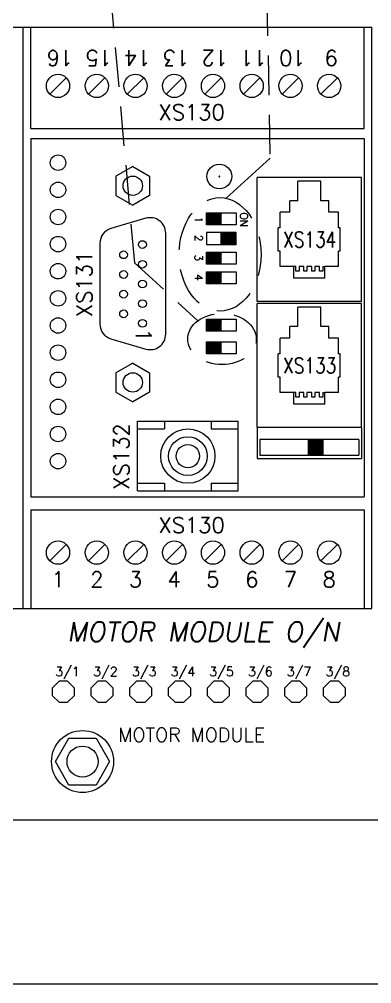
# Model space of a CAD drawing. Extents: x -2993 to 3661, y -4147 to -1441.
# Drawn here: x -628.9 to -583.4, y -1643.5 to -1519.1 of the extents above; entities that cross this region are included whole.
import ezdxf
from ezdxf.enums import TextEntityAlignment as Align

# ---------------------------------------------------------------- set-up
doc = ezdxf.new("R2010")
doc.units = 0
doc.header["$LTSCALE"] = 0.1
doc.header["$MEASUREMENT"] = 0
doc.linetypes.add('DASHED', pattern=[19.05, 12.7, -6.35])
doc.layers.get('0').update_dxf_attribs({"linetype": 'CONTINUOUS'})
for name, color, linetype in [('20', 7, 'CONTINUOUS'), ('21', 7, 'CONTINUOUS'), ('LAYOUT', 7, 'CONTINUOUS'), ('MONTAGEPLAAT', 230, 'CONTINUOUS'), ('MOTMODULE', 7, 'CONTINUOUS')]:
    doc.layers.add(name, color=color, linetype=linetype)
doc.styles.get("Standard").update_dxf_attribs({"font": 'simplex.shx'})

msp = doc.modelspace()

# ---------------------------------------------------------------- linework, layer by layer
at = {"lineweight": 13}
for p, q in [((-624.22, -1614.89), (-622.47, -1611.86)), ((-618.97, -1611.86), (-617.22, -1614.89)), ((-622.47, -1617.92), (-624.22, -1614.89)), ((-617.22, -1614.89), (-618.97, -1617.92)), ((-618.97, -1617.92), (-622.47, -1617.92))]:
    msp.add_line(p, q, dxfattribs=at)
at = {"color": 7, "lineweight": 13}
msp.add_line((-622.47, -1611.86), (-618.97, -1611.86), dxfattribs=at)
msp.add_lwpolyline([(-847.8, -1643.55), (-399.9, -1643.55), (-399.9, -1441.43), (-847.8, -1441.43)], close=True, dxfattribs=at)
at = {"lineweight": 13}
msp.add_circle((-620.72, -1614.89), 4, dxfattribs=at)
at = {"layer": '20', "lineweight": 13}
msp.add_circle((-620.72, -1614.89), 2, dxfattribs=at)
at = {"layer": '21', "color": 7, "lineweight": 13}
for p, q in [((-624.6, -1605.38), (-623.71, -1604.49)), ((-623.71, -1604.49), (-622.69, -1604.49)), ((-622.69, -1604.49), (-621.8, -1605.38)), ((-619.6, -1605.38), (-618.71, -1604.49)), ((-618.71, -1604.49), (-617.69, -1604.49)), ((-617.69, -1604.49), (-616.8, -1605.38)), ((-614.6, -1605.38), (-613.71, -1604.49)), ((-613.71, -1604.49), (-612.69, -1604.49)), ((-612.69, -1604.49), (-611.8, -1605.38)), ((-609.6, -1605.38), (-608.71, -1604.49)), ((-608.71, -1604.49), (-607.69, -1604.49)), ((-607.69, -1604.49), (-606.8, -1605.38)), ((-604.6, -1605.38), (-603.71, -1604.49)), ((-603.71, -1604.49), (-602.69, -1604.49)), ((-602.69, -1604.49), (-601.8, -1605.38)), ((-599.6, -1605.38), (-598.71, -1604.49)), ((-598.71, -1604.49), (-597.69, -1604.49)), ((-597.69, -1604.49), (-596.8, -1605.38)), ((-594.6, -1605.38), (-593.71, -1604.49)), ((-593.71, -1604.49), (-592.69, -1604.49)), ((-592.69, -1604.49), (-591.8, -1605.38)), ((-589.6, -1605.38), (-588.71, -1604.49)), ((-588.71, -1604.49), (-587.69, -1604.49)), ((-587.69, -1604.49), (-586.8, -1605.38)), ((-624.6, -1606.4), (-624.6, -1605.38)), ((-621.8, -1605.38), (-621.8, -1606.4)), ((-619.6, -1606.4), (-619.6, -1605.38)), ((-616.8, -1605.38), (-616.8, -1606.4)), ((-614.6, -1606.4), (-614.6, -1605.38)), ((-611.8, -1605.38), (-611.8, -1606.4)), ((-609.6, -1606.4), (-609.6, -1605.38)), ((-606.8, -1605.38), (-606.8, -1606.4)), ((-604.6, -1606.4), (-604.6, -1605.38)), ((-601.8, -1605.38), (-601.8, -1606.4)), ((-599.6, -1606.4), (-599.6, -1605.38)), ((-596.8, -1605.38), (-596.8, -1606.4)), ((-594.6, -1606.4), (-594.6, -1605.38)), ((-591.8, -1605.38), (-591.8, -1606.4)), ((-589.6, -1606.4), (-589.6, -1605.38)), ((-586.8, -1605.38), (-586.8, -1606.4)), ((-623.71, -1607.29), (-624.6, -1606.4)), ((-622.69, -1607.29), (-623.71, -1607.29)), ((-621.8, -1606.4), (-622.69, -1607.29)), ((-618.71, -1607.29), (-619.6, -1606.4)), ((-617.69, -1607.29), (-618.71, -1607.29)), ((-616.8, -1606.4), (-617.69, -1607.29)), ((-613.71, -1607.29), (-614.6, -1606.4)), ((-612.69, -1607.29), (-613.71, -1607.29)), ((-611.8, -1606.4), (-612.69, -1607.29)), ((-608.71, -1607.29), (-609.6, -1606.4)), ((-607.69, -1607.29), (-608.71, -1607.29)), ((-606.8, -1606.4), (-607.69, -1607.29)), ((-603.71, -1607.29), (-604.6, -1606.4)), ((-602.69, -1607.29), (-603.71, -1607.29)), ((-601.8, -1606.4), (-602.69, -1607.29)), ((-598.71, -1607.29), (-599.6, -1606.4)), ((-597.69, -1607.29), (-598.71, -1607.29)), ((-596.8, -1606.4), (-597.69, -1607.29)), ((-593.71, -1607.29), (-594.6, -1606.4)), ((-592.69, -1607.29), (-593.71, -1607.29)), ((-591.8, -1606.4), (-592.69, -1607.29)), ((-588.71, -1607.29), (-589.6, -1606.4)), ((-587.69, -1607.29), (-588.71, -1607.29)), ((-586.8, -1606.4), (-587.69, -1607.29))]:
    msp.add_line(p, q, dxfattribs=at)
at = {"layer": 'LAYOUT', "color": 7, "linetype": 'DASHED', "lineweight": 13, "ltscale": 4}
for p, q in [((-620.55, -1477.26), (-614.02, -1550.54)), ((-597.52, -1485.74), (-596.51, -1537.06)), ((-614.02, -1550.54), (-605.82, -1558.04))]:
    msp.add_line(p, q, dxfattribs=at)
at = {"layer": 'LAYOUT', "color": 7, "lineweight": 13, "ltscale": 4}
msp.add_line((-596.51, -1537.06), (-602.19, -1542.23), dxfattribs=at)
at = {"layer": 'LAYOUT', "color": 7, "lineweight": 13}
for p, q in [((-584.69, -1539.54), (-598.19, -1539.54)), ((-598.19, -1555.54), (-598.19, -1539.54)), ((-592.94, -1542.54), (-592.94, -1540.04)), ((-589.94, -1540.04), (-592.94, -1540.04)), ((-589.94, -1542.54), (-589.94, -1540.04)), ((-584.69, -1555.54), (-584.69, -1539.54)), ((-593.94, -1544.04), (-593.94, -1542.54)), ((-592.94, -1542.54), (-593.94, -1542.54)), ((-588.94, -1542.54), (-589.94, -1542.54)), ((-588.94, -1544.04), (-588.94, -1542.54)), ((-593.94, -1544.04), (-595.19, -1544.04)), ((-595.19, -1546.04), (-595.19, -1544.04)), ((-587.69, -1544.04), (-588.94, -1544.04)), ((-587.69, -1546.04), (-587.69, -1544.04)), ((-595.19, -1546.04), (-595.44, -1546.04)), ((-595.44, -1549.04), (-595.44, -1546.04)), ((-587.44, -1546.04), (-587.69, -1546.04)), ((-587.44, -1549.04), (-587.44, -1546.04)), ((-595.19, -1549.04), (-595.44, -1549.04)), ((-595.19, -1551.04), (-595.19, -1549.04)), ((-587.69, -1551.04), (-587.69, -1549.04)), ((-587.44, -1549.04), (-587.69, -1549.04)), ((-593.44, -1551.04), (-595.19, -1551.04)), ((-593.44, -1552.54), (-593.44, -1551.04)), ((-593.17, -1551.04), (-593.44, -1551.04)), ((-589.71, -1551.04), (-589.44, -1551.04)), ((-589.44, -1552.54), (-589.44, -1551.04)), ((-587.69, -1551.04), (-589.44, -1551.04)), ((-589.44, -1552.54), (-593.44, -1552.54)), ((-584.69, -1555.54), (-598.19, -1555.54)), ((-598.19, -1571.79), (-598.19, -1555.79)), ((-584.69, -1555.79), (-598.19, -1555.79)), ((-592.94, -1558.79), (-592.94, -1556.29)), ((-589.94, -1556.29), (-592.94, -1556.29)), ((-589.94, -1558.79), (-589.94, -1556.29)), ((-584.69, -1571.79), (-584.69, -1555.79)), ((-592.94, -1558.79), (-593.94, -1558.79)), ((-593.94, -1560.29), (-593.94, -1558.79)), ((-588.94, -1558.79), (-589.94, -1558.79)), ((-588.94, -1560.29), (-588.94, -1558.79)), ((-593.94, -1560.29), (-595.19, -1560.29)), ((-595.19, -1562.29), (-595.19, -1560.29)), ((-587.69, -1560.29), (-588.94, -1560.29)), ((-587.69, -1562.29), (-587.69, -1560.29)), ((-595.19, -1562.29), (-595.44, -1562.29)), ((-595.44, -1565.29), (-595.44, -1562.29)), ((-587.44, -1562.29), (-587.69, -1562.29)), ((-587.44, -1565.29), (-587.44, -1562.29)), ((-595.19, -1565.29), (-595.44, -1565.29)), ((-595.19, -1567.29), (-595.19, -1565.29)), ((-587.69, -1567.29), (-587.69, -1565.29)), ((-587.44, -1565.29), (-587.69, -1565.29)), ((-593.44, -1567.29), (-595.19, -1567.29)), ((-593.17, -1567.29), (-593.44, -1567.29)), ((-593.44, -1568.79), (-593.44, -1567.29)), ((-589.71, -1567.29), (-589.44, -1567.29)), ((-589.44, -1568.79), (-589.44, -1567.29)), ((-587.69, -1567.29), (-589.44, -1567.29)), ((-589.44, -1568.79), (-593.44, -1568.79)), ((-613.62, -1570.99), (-600.62, -1570.99)), ((-613.62, -1579.99), (-613.62, -1570.99)), ((-610.12, -1570.99), (-610.12, -1571.99)), ((-604.12, -1570.99), (-604.12, -1571.99)), ((-600.62, -1579.99), (-600.62, -1570.99)), ((-613.62, -1571.99), (-610.12, -1571.99)), ((-604.12, -1571.99), (-600.62, -1571.99)), ((-584.69, -1571.79), (-598.19, -1571.79)), ((-598.19, -1571.79), (-598.19, -1575.79)), ((-584.69, -1571.79), (-584.69, -1575.79)), ((-591.55, -1573.42), (-591.47, -1573.34)), ((-591.55, -1573.6), (-591.29, -1573.34)), ((-591.55, -1573.77), (-591.11, -1573.34)), ((-591.55, -1573.95), (-590.94, -1573.34)), ((-591.55, -1574.13), (-590.76, -1573.34)), ((-591.55, -1574.3), (-590.58, -1573.34)), ((-591.55, -1574.48), (-590.41, -1573.34)), ((-591.55, -1574.66), (-590.23, -1573.34)), ((-591.55, -1574.83), (-590.05, -1573.34)), ((-591.55, -1575.01), (-589.88, -1573.34)), ((-591.55, -1575.19), (-589.7, -1573.34)), ((-589.65, -1575.3), (-591.55, -1573.4)), ((-591.55, -1575.36), (-589.65, -1573.46)), ((-589.77, -1575.36), (-591.55, -1573.57)), ((-589.65, -1575.13), (-591.44, -1573.34)), ((-591.37, -1575.36), (-589.65, -1573.64)), ((-589.65, -1574.95), (-591.26, -1573.34)), ((-589.65, -1574.77), (-591.08, -1573.34)), ((-589.65, -1574.6), (-590.91, -1573.34)), ((-589.65, -1574.42), (-590.73, -1573.34)), ((-589.65, -1574.24), (-590.55, -1573.34)), ((-589.65, -1574.07), (-590.38, -1573.34)), ((-589.65, -1573.89), (-590.2, -1573.34)), ((-589.65, -1573.71), (-590.02, -1573.34)), ((-589.65, -1573.54), (-589.85, -1573.34)), ((-589.65, -1573.36), (-589.67, -1573.34)), ((-589.94, -1575.36), (-591.55, -1573.75)), ((-590.12, -1575.36), (-591.55, -1573.93)), ((-590.3, -1575.36), (-591.55, -1574.1)), ((-590.47, -1575.36), (-591.55, -1574.28)), ((-590.65, -1575.36), (-591.55, -1574.46)), ((-590.83, -1575.36), (-591.55, -1574.64)), ((-591, -1575.36), (-591.55, -1574.81)), ((-591.18, -1575.36), (-591.55, -1574.99)), ((-591.19, -1575.36), (-589.65, -1573.81)), ((-591.02, -1575.36), (-589.65, -1573.99)), ((-590.84, -1575.36), (-589.65, -1574.17)), ((-590.66, -1575.36), (-589.65, -1574.34)), ((-590.49, -1575.36), (-589.65, -1574.52)), ((-590.31, -1575.36), (-589.65, -1574.7)), ((-590.13, -1575.36), (-589.65, -1574.87)), ((-598.19, -1575.79), (-584.69, -1575.79)), ((-591.36, -1575.36), (-591.55, -1575.17)), ((-591.53, -1575.36), (-591.55, -1575.34)), ((-589.96, -1575.36), (-589.65, -1575.05)), ((-589.78, -1575.36), (-589.65, -1575.23)), ((-613.62, -1578.99), (-610.12, -1578.99)), ((-610.12, -1578.99), (-610.12, -1579.99)), ((-604.12, -1578.99), (-604.12, -1579.99)), ((-604.12, -1578.99), (-600.62, -1578.99)), ((-613.62, -1579.99), (-600.62, -1579.99))]:
    msp.add_line(p, q, dxfattribs=at)
at = {"layer": 'LAYOUT', "color": 7, "linetype": 'Continuous', "lineweight": 13}
for p, q in [((-604.71, -1545.64), (-604.71, -1544.12)), ((-603.62, -1544.12), (-604.71, -1545.21)), ((-603.8, -1544.12), (-604.71, -1545.03)), ((-603.97, -1544.12), (-604.71, -1544.85)), ((-604.15, -1544.12), (-604.71, -1544.68)), ((-604.33, -1544.12), (-604.71, -1544.5)), ((-604.5, -1544.12), (-604.71, -1544.32)), ((-604.68, -1544.12), (-604.71, -1544.15)), ((-604.71, -1544.12), (-600.9, -1544.12)), ((-604.71, -1544.13), (-603.56, -1545.27)), ((-603.56, -1544.24), (-604.71, -1545.38)), ((-604.71, -1544.31), (-603.56, -1545.45)), ((-603.56, -1544.42), (-604.71, -1545.56)), ((-604.71, -1544.48), (-603.56, -1545.63)), ((-604.71, -1544.66), (-603.72, -1545.64)), ((-604.71, -1544.84), (-603.9, -1545.64)), ((-604.71, -1545.01), (-604.08, -1545.64)), ((-603.56, -1544.59), (-604.61, -1545.64)), ((-604.54, -1544.12), (-603.56, -1545.1)), ((-603.56, -1544.77), (-604.44, -1545.64)), ((-604.36, -1544.12), (-603.56, -1544.92)), ((-603.56, -1544.95), (-604.26, -1545.64)), ((-604.19, -1544.12), (-603.56, -1544.74)), ((-603.56, -1545.12), (-604.08, -1545.64)), ((-604.01, -1544.12), (-603.56, -1544.57)), ((-603.83, -1544.12), (-603.56, -1544.39)), ((-603.66, -1544.12), (-603.56, -1544.21)), ((-602.91, -1544.12), (-603.56, -1544.77)), ((-603.09, -1544.12), (-603.56, -1544.59)), ((-603.26, -1544.12), (-603.56, -1544.42)), ((-603.44, -1544.12), (-603.56, -1544.24)), ((-602.8, -1544.19), (-603.56, -1544.95)), ((-603.56, -1544.21), (-602.8, -1544.97)), ((-602.8, -1544.36), (-603.56, -1545.12)), ((-603.56, -1544.39), (-602.8, -1545.15)), ((-602.8, -1544.54), (-603.56, -1545.3)), ((-603.56, -1544.57), (-602.8, -1545.33)), ((-602.8, -1544.72), (-603.56, -1545.48)), ((-603.56, -1544.74), (-602.8, -1545.5)), ((-603.56, -1544.92), (-602.84, -1545.64)), ((-603.56, -1545.1), (-603.02, -1545.64)), ((-602.8, -1544.89), (-603.55, -1545.64)), ((-603.48, -1544.12), (-602.8, -1544.8)), ((-602.8, -1545.07), (-603.37, -1545.64)), ((-603.3, -1544.12), (-602.8, -1544.62)), ((-603.13, -1544.12), (-602.8, -1544.44)), ((-602.95, -1544.12), (-602.8, -1544.27)), ((-602.8, -1545.64), (-602.8, -1544.12)), ((-600.9, -1544.12), (-600.9, -1545.64)), ((-604.71, -1545.19), (-604.25, -1545.64)), ((-604.71, -1545.37), (-604.43, -1545.64)), ((-604.71, -1545.54), (-604.61, -1545.64)), ((-600.9, -1545.64), (-604.71, -1545.64)), ((-603.56, -1545.3), (-603.9, -1545.64)), ((-603.56, -1545.48), (-603.73, -1545.64)), ((-603.56, -1545.27), (-603.19, -1545.64)), ((-603.56, -1545.45), (-603.37, -1545.64)), ((-603.56, -1545.63), (-603.55, -1545.64)), ((-602.8, -1545.25), (-603.2, -1545.64)), ((-602.8, -1545.42), (-603.02, -1545.64)), ((-602.8, -1545.6), (-602.84, -1545.64)), ((-604.71, -1546.66), (-604.71, -1548.18)), ((-600.9, -1546.66), (-604.71, -1546.66)), ((-602.8, -1548.18), (-602.8, -1546.66)), ((-602.12, -1546.66), (-602.8, -1547.34)), ((-602.3, -1546.66), (-602.8, -1547.16)), ((-602.48, -1546.66), (-602.8, -1546.98)), ((-602.65, -1546.66), (-602.8, -1546.81)), ((-602.8, -1546.73), (-602.04, -1547.49)), ((-602.04, -1546.75), (-602.8, -1547.51)), ((-602.8, -1546.9), (-602.04, -1547.66)), ((-602.04, -1546.93), (-602.8, -1547.69)), ((-602.8, -1547.08), (-602.04, -1547.84)), ((-602.04, -1547.11), (-602.8, -1547.87)), ((-602.8, -1547.26), (-602.04, -1548.02)), ((-602.04, -1547.28), (-602.8, -1548.04)), ((-602.8, -1547.43), (-602.05, -1548.18)), ((-602.8, -1547.61), (-602.23, -1548.18)), ((-602.04, -1547.46), (-602.76, -1548.18)), ((-602.69, -1546.66), (-602.04, -1547.31)), ((-602.51, -1546.66), (-602.04, -1547.13)), ((-602.34, -1546.66), (-602.04, -1546.96)), ((-602.16, -1546.66), (-602.04, -1546.78)), ((-601.06, -1546.66), (-602.04, -1547.64)), ((-601.24, -1546.66), (-602.04, -1547.46)), ((-601.42, -1546.66), (-602.04, -1547.28)), ((-601.59, -1546.66), (-602.04, -1547.11)), ((-601.77, -1546.66), (-602.04, -1546.93)), ((-601.95, -1546.66), (-602.04, -1546.75)), ((-600.9, -1546.67), (-602.04, -1547.81)), ((-602.04, -1546.78), (-600.9, -1547.92)), ((-600.9, -1546.85), (-602.04, -1547.99)), ((-602.04, -1546.96), (-600.9, -1548.1)), ((-600.9, -1547.02), (-602.04, -1548.17)), ((-602.04, -1547.13), (-600.99, -1548.18)), ((-602.04, -1547.31), (-601.17, -1548.18)), ((-602.04, -1547.49), (-601.34, -1548.18)), ((-601.98, -1546.66), (-600.9, -1547.75)), ((-600.9, -1547.2), (-601.88, -1548.18)), ((-601.81, -1546.66), (-600.9, -1547.57)), ((-600.9, -1547.38), (-601.7, -1548.18)), ((-601.63, -1546.66), (-600.9, -1547.39)), ((-600.9, -1547.55), (-601.52, -1548.18)), ((-601.45, -1546.66), (-600.9, -1547.22)), ((-601.28, -1546.66), (-600.9, -1547.04)), ((-601.1, -1546.66), (-600.9, -1546.86)), ((-600.92, -1546.66), (-600.9, -1546.69)), ((-600.9, -1548.18), (-600.9, -1546.66)), ((-604.71, -1548.18), (-600.9, -1548.18)), ((-602.8, -1547.79), (-602.4, -1548.18)), ((-602.8, -1547.96), (-602.58, -1548.18)), ((-602.8, -1548.14), (-602.76, -1548.18)), ((-602.04, -1547.64), (-602.59, -1548.18)), ((-602.04, -1547.81), (-602.41, -1548.18)), ((-602.04, -1547.99), (-602.23, -1548.18)), ((-602.04, -1548.17), (-602.06, -1548.18)), ((-602.04, -1547.66), (-601.52, -1548.18)), ((-602.04, -1547.84), (-601.7, -1548.18)), ((-602.04, -1548.02), (-601.87, -1548.18)), ((-600.9, -1547.73), (-601.35, -1548.18)), ((-600.9, -1547.91), (-601.17, -1548.18)), ((-600.9, -1548.08), (-600.99, -1548.18)), ((-604.71, -1550.72), (-604.71, -1549.2)), ((-603.62, -1549.2), (-604.71, -1550.29)), ((-603.8, -1549.2), (-604.71, -1550.11)), ((-603.97, -1549.2), (-604.71, -1549.93)), ((-604.15, -1549.2), (-604.71, -1549.76)), ((-604.33, -1549.2), (-604.71, -1549.58)), ((-604.5, -1549.2), (-604.71, -1549.4)), ((-604.68, -1549.2), (-604.71, -1549.23)), ((-604.71, -1549.2), (-600.9, -1549.2)), ((-604.71, -1549.21), (-603.56, -1550.35)), ((-603.56, -1549.32), (-604.71, -1550.46)), ((-604.71, -1549.39), (-603.56, -1550.53)), ((-603.56, -1549.5), (-604.71, -1550.64)), ((-604.71, -1549.56), (-603.56, -1550.71)), ((-604.71, -1549.74), (-603.72, -1550.72)), ((-604.71, -1549.92), (-603.9, -1550.72)), ((-604.71, -1550.09), (-604.08, -1550.72)), ((-603.56, -1549.67), (-604.61, -1550.72)), ((-604.54, -1549.2), (-603.56, -1550.18)), ((-603.56, -1549.85), (-604.44, -1550.72)), ((-604.36, -1549.2), (-603.56, -1550)), ((-603.56, -1550.03), (-604.26, -1550.72)), ((-604.19, -1549.2), (-603.56, -1549.82)), ((-604.01, -1549.2), (-603.56, -1549.65)), ((-603.83, -1549.2), (-603.56, -1549.47)), ((-603.66, -1549.2), (-603.56, -1549.29)), ((-602.91, -1549.2), (-603.56, -1549.85)), ((-603.09, -1549.2), (-603.56, -1549.67)), ((-603.26, -1549.2), (-603.56, -1549.5)), ((-603.44, -1549.2), (-603.56, -1549.32)), ((-602.8, -1549.27), (-603.56, -1550.03)), ((-603.56, -1549.29), (-602.8, -1550.05)), ((-602.8, -1549.44), (-603.56, -1550.2)), ((-603.56, -1549.47), (-602.8, -1550.23)), ((-602.8, -1549.62), (-603.56, -1550.38)), ((-603.56, -1549.65), (-602.8, -1550.41)), ((-602.8, -1549.8), (-603.56, -1550.56)), ((-603.56, -1549.82), (-602.8, -1550.58)), ((-603.56, -1550), (-602.84, -1550.72)), ((-602.8, -1549.97), (-603.55, -1550.72)), ((-603.48, -1549.2), (-602.8, -1549.88)), ((-603.3, -1549.2), (-602.8, -1549.7)), ((-603.13, -1549.2), (-602.8, -1549.52)), ((-602.95, -1549.2), (-602.8, -1549.35)), ((-602.8, -1550.72), (-602.8, -1549.2)), ((-600.9, -1549.2), (-600.9, -1550.72)), ((-604.71, -1550.27), (-604.25, -1550.72)), ((-604.71, -1550.45), (-604.43, -1550.72)), ((-604.71, -1550.62), (-604.61, -1550.72)), ((-600.9, -1550.72), (-604.71, -1550.72)), ((-603.56, -1550.2), (-604.08, -1550.72)), ((-603.56, -1550.38), (-603.9, -1550.72)), ((-603.56, -1550.56), (-603.73, -1550.72)), ((-603.56, -1550.18), (-603.02, -1550.72)), ((-603.56, -1550.35), (-603.19, -1550.72)), ((-603.56, -1550.53), (-603.37, -1550.72)), ((-603.56, -1550.71), (-603.55, -1550.72)), ((-602.8, -1550.15), (-603.37, -1550.72)), ((-602.8, -1550.33), (-603.2, -1550.72)), ((-602.8, -1550.5), (-603.02, -1550.72)), ((-602.8, -1550.68), (-602.84, -1550.72)), ((-593.17, -1551.63), (-593.17, -1551.04)), ((-592.76, -1551.04), (-592.76, -1551.63)), ((-592.15, -1551.04), (-592.76, -1551.04)), ((-592.15, -1551.63), (-592.15, -1551.04)), ((-591.13, -1551.04), (-591.74, -1551.04)), ((-591.74, -1551.04), (-591.74, -1551.63)), ((-591.13, -1551.63), (-591.13, -1551.04)), ((-590.12, -1551.04), (-590.73, -1551.04)), ((-590.73, -1551.04), (-590.73, -1551.63)), ((-590.12, -1551.63), (-590.12, -1551.04)), ((-589.71, -1551.04), (-589.71, -1551.63)), ((-604.71, -1553.26), (-604.71, -1551.74)), ((-603.62, -1551.74), (-604.71, -1552.83)), ((-603.8, -1551.74), (-604.71, -1552.65)), ((-603.97, -1551.74), (-604.71, -1552.47)), ((-604.15, -1551.74), (-604.71, -1552.3)), ((-604.33, -1551.74), (-604.71, -1552.12)), ((-604.5, -1551.74), (-604.71, -1551.94)), ((-604.68, -1551.74), (-604.71, -1551.77)), ((-604.71, -1551.74), (-600.9, -1551.74)), ((-604.71, -1551.75), (-603.56, -1552.89)), ((-603.56, -1551.86), (-604.71, -1553)), ((-604.71, -1551.93), (-603.56, -1553.07)), ((-603.56, -1552.04), (-604.71, -1553.18)), ((-604.71, -1552.1), (-603.56, -1553.25)), ((-604.71, -1552.28), (-603.72, -1553.26)), ((-604.71, -1552.46), (-603.9, -1553.26)), ((-603.56, -1552.21), (-604.61, -1553.26)), ((-604.54, -1551.74), (-603.56, -1552.72)), ((-603.56, -1552.39), (-604.44, -1553.26)), ((-604.36, -1551.74), (-603.56, -1552.54)), ((-603.56, -1552.57), (-604.26, -1553.26)), ((-604.19, -1551.74), (-603.56, -1552.36)), ((-604.01, -1551.74), (-603.56, -1552.19)), ((-603.83, -1551.74), (-603.56, -1552.01)), ((-603.66, -1551.74), (-603.56, -1551.83)), ((-602.91, -1551.74), (-603.56, -1552.39)), ((-603.09, -1551.74), (-603.56, -1552.21)), ((-603.26, -1551.74), (-603.56, -1552.04)), ((-603.44, -1551.74), (-603.56, -1551.86)), ((-602.8, -1551.81), (-603.56, -1552.57)), ((-603.56, -1551.83), (-602.8, -1552.59)), ((-602.8, -1551.98), (-603.56, -1552.74)), ((-603.56, -1552.01), (-602.8, -1552.77)), ((-602.8, -1552.16), (-603.56, -1552.92)), ((-603.56, -1552.19), (-602.8, -1552.95)), ((-602.8, -1552.34), (-603.56, -1553.1)), ((-603.56, -1552.36), (-602.8, -1553.12)), ((-603.56, -1552.54), (-602.84, -1553.26)), ((-602.8, -1552.51), (-603.55, -1553.26)), ((-603.48, -1551.74), (-602.8, -1552.42)), ((-603.3, -1551.74), (-602.8, -1552.24)), ((-603.13, -1551.74), (-602.8, -1552.06)), ((-602.95, -1551.74), (-602.8, -1551.89)), ((-602.8, -1553.26), (-602.8, -1551.74)), ((-600.9, -1551.74), (-600.9, -1553.26)), ((-592.76, -1551.63), (-593.17, -1551.63)), ((-591.74, -1551.63), (-592.15, -1551.63)), ((-590.73, -1551.63), (-591.13, -1551.63)), ((-589.71, -1551.63), (-590.12, -1551.63)), ((-604.71, -1552.63), (-604.08, -1553.26)), ((-604.71, -1552.81), (-604.25, -1553.26)), ((-604.71, -1552.99), (-604.43, -1553.26)), ((-604.71, -1553.16), (-604.61, -1553.26)), ((-600.9, -1553.26), (-604.71, -1553.26)), ((-603.56, -1552.74), (-604.08, -1553.26)), ((-603.56, -1552.92), (-603.9, -1553.26)), ((-603.56, -1553.1), (-603.73, -1553.26)), ((-603.56, -1552.72), (-603.02, -1553.26)), ((-603.56, -1552.89), (-603.19, -1553.26)), ((-603.56, -1553.07), (-603.37, -1553.26)), ((-603.56, -1553.25), (-603.55, -1553.26)), ((-602.8, -1552.69), (-603.37, -1553.26)), ((-602.8, -1552.87), (-603.2, -1553.26)), ((-602.8, -1553.04), (-603.02, -1553.26)), ((-602.8, -1553.22), (-602.84, -1553.26)), ((-604.71, -1557.83), (-600.9, -1557.83)), ((-603.62, -1557.83), (-604.71, -1558.92)), ((-603.8, -1557.83), (-604.71, -1558.75)), ((-603.98, -1557.83), (-604.71, -1558.57)), ((-604.15, -1557.83), (-604.71, -1558.39)), ((-604.33, -1557.83), (-604.71, -1558.22)), ((-604.51, -1557.83), (-604.71, -1558.04)), ((-604.68, -1557.83), (-604.71, -1557.86)), ((-604.71, -1559.36), (-604.71, -1557.83)), ((-604.71, -1557.85), (-603.57, -1558.99)), ((-603.57, -1557.96), (-604.71, -1559.1)), ((-604.71, -1558.02), (-603.57, -1559.17)), ((-603.57, -1558.13), (-604.71, -1559.28)), ((-604.71, -1558.2), (-603.57, -1559.34)), ((-604.71, -1558.38), (-603.73, -1559.36)), ((-604.71, -1558.55), (-603.9, -1559.36)), ((-604.71, -1558.73), (-604.08, -1559.36)), ((-603.57, -1558.31), (-604.62, -1559.36)), ((-604.55, -1557.83), (-603.57, -1558.81)), ((-603.57, -1558.49), (-604.44, -1559.36)), ((-604.37, -1557.83), (-603.57, -1558.64)), ((-603.57, -1558.66), (-604.26, -1559.36)), ((-604.19, -1557.83), (-603.57, -1558.46)), ((-604.01, -1557.83), (-603.57, -1558.28)), ((-603.84, -1557.83), (-603.57, -1558.11)), ((-603.66, -1557.83), (-603.57, -1557.93)), ((-602.92, -1557.83), (-603.57, -1558.49)), ((-603.09, -1557.83), (-603.57, -1558.31)), ((-603.27, -1557.83), (-603.57, -1558.13)), ((-603.45, -1557.83), (-603.57, -1557.96)), ((-602.81, -1557.9), (-603.57, -1558.66)), ((-603.57, -1557.93), (-602.81, -1558.69)), ((-602.81, -1558.08), (-603.57, -1558.84)), ((-603.57, -1558.11), (-602.81, -1558.87)), ((-602.81, -1558.26), (-603.57, -1559.02)), ((-603.57, -1558.28), (-602.81, -1559.04)), ((-602.81, -1558.43), (-603.57, -1559.19)), ((-603.57, -1558.46), (-602.81, -1559.22)), ((-603.57, -1558.64), (-602.84, -1559.36)), ((-603.57, -1558.81), (-603.02, -1559.36)), ((-602.81, -1558.61), (-603.56, -1559.36)), ((-603.48, -1557.83), (-602.81, -1558.51)), ((-602.81, -1558.79), (-603.38, -1559.36)), ((-603.31, -1557.83), (-602.81, -1558.34)), ((-603.13, -1557.83), (-602.81, -1558.16)), ((-602.95, -1557.83), (-602.81, -1557.98)), ((-602.81, -1559.36), (-602.81, -1557.83)), ((-600.9, -1557.83), (-600.9, -1559.36)), ((-604.71, -1558.91), (-604.26, -1559.36)), ((-604.71, -1559.08), (-604.44, -1559.36)), ((-604.71, -1559.26), (-604.61, -1559.36)), ((-600.9, -1559.36), (-604.71, -1559.36)), ((-603.57, -1558.84), (-604.09, -1559.36)), ((-603.57, -1559.02), (-603.91, -1559.36)), ((-603.57, -1559.19), (-603.73, -1559.36)), ((-603.57, -1558.99), (-603.2, -1559.36)), ((-603.57, -1559.17), (-603.37, -1559.36)), ((-603.57, -1559.34), (-603.55, -1559.36)), ((-602.81, -1558.96), (-603.2, -1559.36)), ((-602.81, -1559.14), (-603.02, -1559.36)), ((-602.81, -1559.32), (-602.85, -1559.36)), ((-604.71, -1560.76), (-600.9, -1560.76)), ((-603.62, -1560.76), (-604.71, -1561.84)), ((-603.8, -1560.76), (-604.71, -1561.67)), ((-603.97, -1560.76), (-604.71, -1561.49)), ((-604.15, -1560.76), (-604.71, -1561.31)), ((-604.33, -1560.76), (-604.71, -1561.14)), ((-604.5, -1560.76), (-604.71, -1560.96)), ((-604.68, -1560.76), (-604.71, -1560.78)), ((-604.71, -1562.28), (-604.71, -1560.76)), ((-604.71, -1560.77), (-603.56, -1561.91)), ((-603.56, -1560.88), (-604.71, -1562.02)), ((-604.71, -1560.94), (-603.56, -1562.09)), ((-603.56, -1561.05), (-604.71, -1562.2)), ((-604.71, -1561.12), (-603.56, -1562.26)), ((-604.71, -1561.3), (-603.72, -1562.28)), ((-603.56, -1561.23), (-604.61, -1562.28)), ((-604.54, -1560.76), (-603.56, -1561.73)), ((-604.36, -1560.76), (-603.56, -1561.56)), ((-604.19, -1560.76), (-603.56, -1561.38)), ((-604.01, -1560.76), (-603.56, -1561.2)), ((-603.83, -1560.76), (-603.56, -1561.03)), ((-603.66, -1560.76), (-603.56, -1560.85)), ((-602.91, -1560.76), (-603.56, -1561.41)), ((-603.09, -1560.76), (-603.56, -1561.23)), ((-603.26, -1560.76), (-603.56, -1561.05)), ((-603.44, -1560.76), (-603.56, -1560.88)), ((-602.8, -1560.82), (-603.56, -1561.58)), ((-603.56, -1560.85), (-602.8, -1561.61)), ((-602.8, -1561), (-603.56, -1561.76)), ((-603.56, -1561.03), (-602.8, -1561.79)), ((-602.8, -1561.18), (-603.56, -1561.94)), ((-603.56, -1561.2), (-602.8, -1561.97)), ((-603.48, -1560.76), (-602.8, -1561.43)), ((-603.3, -1560.76), (-602.8, -1561.26)), ((-603.13, -1560.76), (-602.8, -1561.08)), ((-602.95, -1560.76), (-602.8, -1560.9)), ((-602.8, -1562.28), (-602.8, -1560.76)), ((-600.9, -1560.76), (-600.9, -1562.28)), ((-604.71, -1561.47), (-603.9, -1562.28)), ((-604.71, -1561.65), (-604.08, -1562.28)), ((-604.71, -1561.83), (-604.25, -1562.28)), ((-604.71, -1562), (-604.43, -1562.28)), ((-604.71, -1562.18), (-604.61, -1562.28)), ((-600.9, -1562.28), (-604.71, -1562.28)), ((-603.56, -1561.41), (-604.44, -1562.28)), ((-603.56, -1561.58), (-604.26, -1562.28)), ((-603.56, -1561.76), (-604.08, -1562.28)), ((-603.56, -1561.94), (-603.9, -1562.28)), ((-603.56, -1562.11), (-603.73, -1562.28)), ((-602.8, -1561.35), (-603.56, -1562.11)), ((-603.56, -1561.38), (-602.8, -1562.14)), ((-603.56, -1561.56), (-602.84, -1562.28)), ((-603.56, -1561.73), (-603.02, -1562.28)), ((-603.56, -1561.91), (-603.19, -1562.28)), ((-603.56, -1562.09), (-603.37, -1562.28)), ((-603.56, -1562.26), (-603.55, -1562.28)), ((-602.8, -1561.53), (-603.55, -1562.28)), ((-602.8, -1561.71), (-603.37, -1562.28)), ((-602.8, -1561.88), (-603.2, -1562.28)), ((-602.8, -1562.06), (-603.02, -1562.28)), ((-602.8, -1562.24), (-602.84, -1562.28)), ((-593.17, -1567.88), (-593.17, -1567.29)), ((-592.15, -1567.29), (-592.76, -1567.29)), ((-592.76, -1567.29), (-592.76, -1567.88)), ((-592.15, -1567.88), (-592.15, -1567.29)), ((-591.74, -1567.29), (-591.74, -1567.88)), ((-591.13, -1567.29), (-591.74, -1567.29)), ((-591.13, -1567.88), (-591.13, -1567.29)), ((-590.73, -1567.29), (-590.73, -1567.88)), ((-590.12, -1567.29), (-590.73, -1567.29)), ((-590.12, -1567.88), (-590.12, -1567.29)), ((-589.71, -1567.29), (-589.71, -1567.88)), ((-592.76, -1567.88), (-593.17, -1567.88)), ((-591.74, -1567.88), (-592.15, -1567.88)), ((-590.73, -1567.88), (-591.13, -1567.88)), ((-589.71, -1567.88), (-590.12, -1567.88)), ((-585.06, -1573.34), (-597.81, -1573.34)), ((-597.81, -1573.34), (-597.81, -1575.36)), ((-591.55, -1575.36), (-591.55, -1573.34)), ((-589.65, -1575.36), (-589.65, -1573.34)), ((-585.06, -1573.34), (-585.06, -1575.36)), ((-597.81, -1575.36), (-585.06, -1575.36))]:
    msp.add_line(p, q, dxfattribs=at)
for radius in [3.5, 1.5]:
    msp.add_circle((-607.12, -1575.49), radius, dxfattribs=at)
at = {"layer": 'LAYOUT', "color": 7, "lineweight": 13}
msp.add_circle((-607.12, -1575.49), 2.5, dxfattribs=at)
for start, end in [(0, 180), (180, 0)]:
    msp.add_arc((-603.06, -1539.42), 0.05, start, end, dxfattribs=at)
at = {"layer": 'LAYOUT', "color": 7, "linetype": 'DASHED', "lineweight": 13, "ltscale": 4}
for centre, major_axis, ratio in [((-602.96, -1549.47), (0, 7.32), 0.721721), ((-602.71, -1560.38), (-4.42, 0.01), 0.746142)]:
    msp.add_ellipse(centre, major_axis=major_axis, ratio=ratio, dxfattribs=at)
at = {"layer": 'MONTAGEPLAAT', "color": 7, "lineweight": 13}
msp.add_line((-816.2, -1622.39), (-425.2, -1622.39), dxfattribs=at)
at = {"layer": 'MOTMODULE', "color": 7, "lineweight": 13}
for p, q in [((-673.38, -1520.14), (-628.38, -1520.14)), ((-628.38, -1595.14), (-628.38, -1520.14)), ((-628.38, -1595.14), (-628.38, -1520.14)), ((-628.38, -1595.14), (-628.38, -1520.14)), ((-628.38, -1595.14), (-628.38, -1520.14)), ((-628.38, -1595.14), (-628.38, -1520.14)), ((-628.38, -1595.14), (-628.38, -1520.14)), ((-628.38, -1520.14), (-583.38, -1520.14)), ((-628.38, -1520.14), (-627.38, -1520.14)), ((-627.38, -1533.24), (-627.38, -1520.14)), ((-584.38, -1533.24), (-584.38, -1520.14)), ((-583.38, -1595.14), (-583.38, -1520.14)), ((-583.38, -1595.14), (-583.38, -1520.14)), ((-624.94, -1528.8), (-622.82, -1526.68)), ((-619.94, -1528.8), (-617.82, -1526.68)), ((-614.94, -1528.8), (-612.82, -1526.68)), ((-609.94, -1528.8), (-607.82, -1526.68)), ((-604.94, -1528.8), (-602.82, -1526.68)), ((-599.94, -1528.8), (-597.82, -1526.68)), ((-594.94, -1528.8), (-592.82, -1526.68)), ((-589.94, -1528.8), (-587.82, -1526.68)), ((-627.38, -1533.24), (-584.38, -1533.24)), ((-627.38, -1534.54), (-627.38, -1580.74)), ((-627.38, -1534.54), (-584.38, -1534.54)), ((-584.38, -1534.54), (-584.38, -1580.74)), ((-614.23, -1538.11), (-616.4, -1539.36)), ((-614.23, -1538.11), (-612.07, -1539.36)), ((-616.4, -1539.36), (-616.4, -1541.86)), ((-612.07, -1539.36), (-612.07, -1541.86)), ((-616.4, -1541.86), (-614.23, -1543.11)), ((-612.07, -1541.86), (-614.23, -1543.11)), ((-612.55, -1544.81), (-617.05, -1546.14)), ((-609.98, -1559.76), (-609.98, -1546.73)), ((-618.48, -1548.05), (-618.48, -1558.44)), ((-617.05, -1560.36), (-612.55, -1561.68)), ((-614.23, -1563.49), (-616.4, -1564.74)), ((-614.23, -1563.49), (-612.07, -1564.74)), ((-616.4, -1564.74), (-616.4, -1567.24)), ((-612.07, -1564.74), (-612.07, -1567.24)), ((-616.4, -1567.24), (-614.23, -1568.49)), ((-612.07, -1567.24), (-614.23, -1568.49)), ((-627.38, -1580.74), (-584.38, -1580.74)), ((-627.38, -1582.44), (-584.38, -1582.44)), ((-627.38, -1582.44), (-627.38, -1595.14)), ((-584.38, -1582.44), (-584.38, -1595.14)), ((-624.94, -1589), (-622.82, -1586.88)), ((-619.94, -1589), (-617.82, -1586.88)), ((-614.94, -1589), (-612.82, -1586.88)), ((-609.94, -1589), (-607.82, -1586.88)), ((-604.94, -1589), (-602.82, -1586.88)), ((-599.94, -1589), (-597.82, -1586.88)), ((-594.94, -1589), (-592.82, -1586.88)), ((-589.94, -1589), (-587.82, -1586.88)), ((-673.38, -1595.14), (-628.38, -1595.14)), ((-673.38, -1595.14), (-628.38, -1595.14)), ((-628.38, -1595.14), (-583.38, -1595.14)), ((-628.38, -1595.14), (-583.38, -1595.14))]:
    msp.add_line(p, q, dxfattribs=at)
for centre, radius in [((-623.88, -1527.74), 1.5), ((-618.88, -1527.74), 1.5), ((-613.88, -1527.74), 1.5), ((-608.88, -1527.74), 1.5), ((-603.88, -1527.74), 1.5), ((-598.88, -1527.74), 1.5), ((-593.88, -1527.74), 1.5), ((-588.88, -1527.74), 1.5), ((-623.88, -1537.64), 1), ((-603.06, -1539.42), 1.6), ((-623.88, -1541.14), 1), ((-614.23, -1540.61), 1.25), ((-623.88, -1544.64), 1), ((-623.88, -1548.14), 1), ((-612.98, -1548.2), 0.5), ((-612.98, -1548.2), 0.5), ((-615.42, -1549.52), 0.5), ((-623.88, -1551.64), 1), ((-612.98, -1550.74), 0.5), ((-615.42, -1552.06), 0.5), ((-612.98, -1553.28), 0.5), ((-623.88, -1555.14), 1), ((-615.42, -1554.6), 0.5), ((-612.98, -1555.82), 0.5), ((-615.42, -1557.14), 0.5), ((-623.88, -1558.64), 1), ((-612.98, -1558.36), 0.5), ((-623.88, -1562.14), 1), ((-623.88, -1565.64), 1), ((-614.23, -1565.99), 1.25), ((-623.88, -1569.14), 1), ((-623.88, -1572.64), 1), ((-623.88, -1576.14), 1), ((-623.88, -1587.94), 1.5), ((-618.88, -1587.94), 1.5), ((-613.88, -1587.94), 1.5), ((-608.88, -1587.94), 1.5), ((-603.88, -1587.94), 1.5), ((-598.88, -1587.94), 1.5), ((-593.88, -1587.94), 1.5), ((-588.88, -1587.94), 1.5)]:
    msp.add_circle(centre, radius, dxfattribs=at)
for centre, start, end in [((-611.98, -1546.73), 360, 106.3895), ((-616.48, -1548.05), 106.3895, 180), ((-616.48, -1558.44), 180, 253.6105), ((-611.98, -1559.76), 253.6105, 0)]:
    msp.add_arc(centre, 2, start, end, dxfattribs=at)

# ---------------------------------------------------------------- texts
at = {"layer": '21', "color": 7, "lineweight": 13}
for s, height, p in [('3/1', 1.2, (-624.25, -1603.88)), ('3/2', 1.2, (-619.36, -1603.88)), ('3/3', 1.2, (-614.36, -1603.88)), ('3/4', 1.2, (-609.36, -1603.88)), ('3/5', 1.2, (-604.37, -1603.88)), ('3/6', 1.2, (-599.36, -1603.88)), ('3/7', 1.2, (-594.36, -1603.88)), ('3/8', 1.2, (-589.36, -1603.88)), ('MOTOR MODULE', 1.8, (-616.13, -1612.36))]:
    msp.add_text(s, height=height, dxfattribs=at).set_placement(p)
at = {"layer": 'LAYOUT', "color": 7, "linetype": 'Continuous', "lineweight": 13}
for s, p in [('1', (-606.23, -1544.59)), ('ON', (-600.37, -1544.07)), ('2', (-606.23, -1546.94)), ('3', (-606.23, -1549.48)), ('4', (-606.23, -1552.02))]:
    msp.add_text(s, height=1, rotation=270, dxfattribs=at).set_placement(p)
at = {"layer": 'MOTMODULE', "color": 7, "lineweight": 13, "text_generation_flag": 6}
for s, p in [('16', (-623.63, -1523.14)), ('15', (-618.63, -1523.14)), ('14', (-613.63, -1523.14)), ('13', (-608.63, -1523.14)), ('12', (-603.63, -1523.14)), ('11', (-598.63, -1523.14)), ('10', (-593.63, -1523.14)), ('9', (-588.63, -1523.14))]:
    msp.add_text(s, height=2, dxfattribs=at).set_placement(p, align=Align.CENTER)
at = {"layer": 'MOTMODULE', "color": 7, "lineweight": 13}
for s, p in [('XS130', (-606.63, -1532.14)), ('XS130', (-606.63, -1585.39)), ('1', (-623.88, -1592.39)), ('2', (-618.88, -1592.39)), ('3', (-613.88, -1592.39)), ('4', (-608.88, -1592.39)), ('5', (-603.88, -1592.39)), ('6', (-598.88, -1592.39)), ('7', (-593.88, -1592.39)), ('8', (-588.88, -1592.39))]:
    msp.add_text(s, height=2, dxfattribs=at).set_placement(p, align=Align.CENTER)
at = {"layer": 'MOTMODULE', "color": 7, "lineweight": 13, "width": 0.8}
for s, p in [('XS134', (-591.38, -1547.56)), ('XS133', (-591.38, -1563.81))]:
    msp.add_text(s, height=2, dxfattribs=at).set_placement(p, align=Align.MIDDLE_CENTER)
at = {"layer": 'MOTMODULE', "color": 7, "lineweight": 13}
for s, p in [('XS131', (-620.48, -1553.29)), ('XS132', (-615.7, -1575.55))]:
    msp.add_text(s, height=2, rotation=90, dxfattribs=at).set_placement(p, align=Align.MIDDLE_CENTER)
msp.add_text('1', height=2, rotation=270, dxfattribs=at).set_placement((-613.82, -1559.89), align=Align.CENTER)
at = {"layer": 'MOTMODULE', "color": 7, "lineweight": 13, "oblique": 10}
msp.add_text('MOTOR MODULE O/N', height=2.5, dxfattribs=at).set_placement((-605.13, -1599.39), align=Align.CENTER)

doc.saveas('drawing.dxf')
